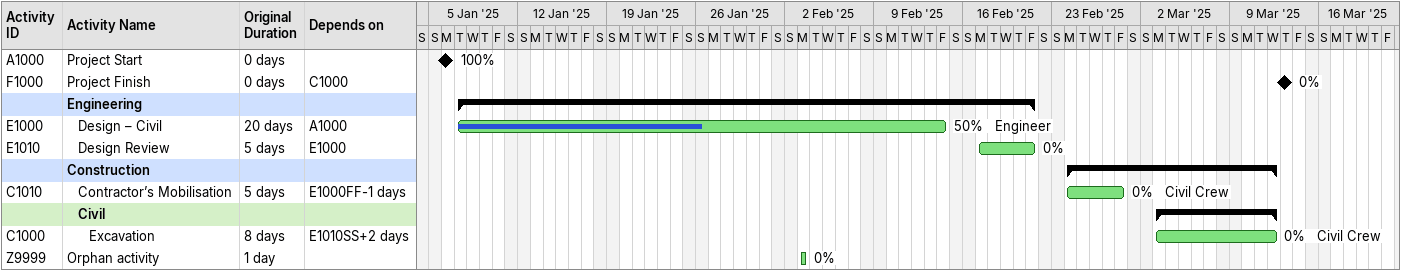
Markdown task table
| ID | Level | Task | Original duration | Start | Finish | Predecessors | Resources | % complete |
|---|---|---|---|---|---|---|---|---|
| A1000 | 1 | Project Start | 0d | 2025-01-06 | 2025-01-06 |  |  | 100 |
| F1000 | 1 | Project Finish | 0d | 2025-03-13 | 2025-03-13 | C1000 |  | 0 |
|  | 1 | **Engineering** |  | 2025-01-07 | 2025-02-21 |  |  |  |
| E1000 | 2 | Design – Civil | 20d | 2025-01-07 | 2025-02-14 | A1000 | Engineer | 50 |
| E1010 | 2 | Design Review | 5d | 2025-02-17 | 2025-02-21 | E1000 |  | 0 |
|  | 1 | **Construction** |  | 2025-02-24 | 2025-03-12 |  |  |  |
| C1010 | 2 | Contractor’s Mobilisation | 5d | 2025-02-24 | 2025-02-28 | E1000FF-1d | Civil Crew | 0 |
|  | 2 | **Civil** |  | 2025-03-03 | 2025-03-12 |  |  |  |
| C1000 | 3 | Excavation | 8d | 2025-03-03 | 2025-03-12 | E1010SS+2d | Civil Crew | 0 |
| Z9999 | 1 | Orphan activity | 1d | 2025-02-03 | 2025-02-03 |  |  | 0 |
